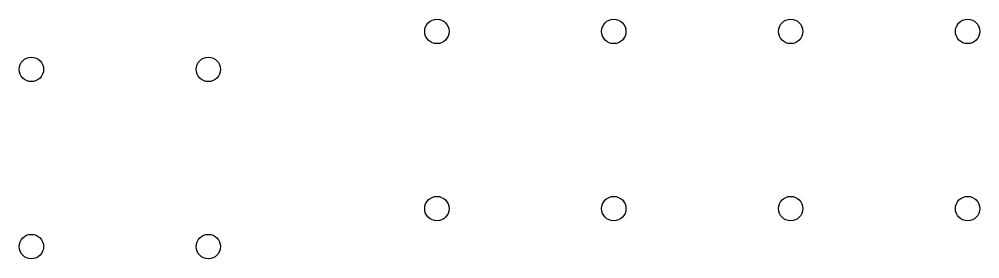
# Model space of a CAD drawing. Header units: inches. Extents: x -2.1 to 1.75, y 0.25 to 2.74.
# Drawn here: x -1.477 to -0.934, y 2.608 to 2.743 of the extents above; entities that cross this region are included whole.
import ezdxf

# ---------------------------------------------------------------- set-up
doc = ezdxf.new("R2010")
doc.units = ezdxf.units.IN
doc.header["$MEASUREMENT"] = 0
doc.layers.add('BLACK', color=250, linetype='CONTINUOUS')

msp = doc.modelspace()

# ---------------------------------------------------------------- linework, layer by layer
at = {"layer": 'BLACK'}
for centre in [(-1.24079, 2.73642), (-1.24079, 2.73642), (-1.14079, 2.73642), (-1.14079, 2.73642), (-1.04079, 2.73642), (-1.04079, 2.73642), (-0.94079, 2.73642), (-0.94079, 2.73642), (-1.47, 2.715), (-1.47, 2.715), (-1.37, 2.715), (-1.37, 2.715), (-1.24079, 2.63642), (-1.24079, 2.63642), (-1.14079, 2.63642), (-1.14079, 2.63642), (-1.04079, 2.63642), (-1.04079, 2.63642), (-0.94079, 2.63642), (-0.94079, 2.63642), (-1.47, 2.615), (-1.47, 2.615), (-1.37, 2.615), (-1.37, 2.615)]:
    msp.add_circle(centre, 0.00689, dxfattribs=at)

doc.saveas('drawing.dxf')
